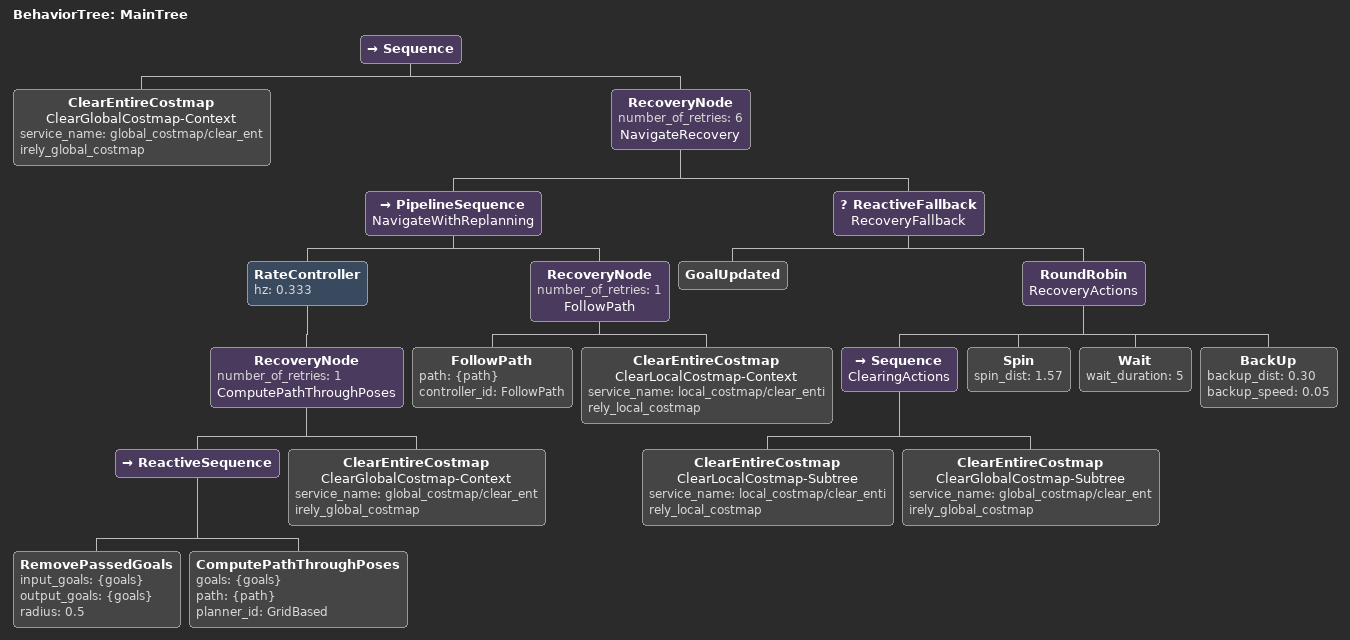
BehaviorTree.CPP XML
<root main_tree_to_execute="MainTree">
  <BehaviorTree ID="MainTree">
    <Sequence>
      <!-- Clear the global costmap before moving -->
      <ClearEntireCostmap name="ClearGlobalCostmap-Context" service_name="global_costmap/clear_entirely_global_costmap"/>
      <RecoveryNode number_of_retries="6" name="NavigateRecovery">
        <PipelineSequence name="NavigateWithReplanning">
          <RateController hz="0.333">
            <RecoveryNode number_of_retries="1" name="ComputePathThroughPoses">
              <ReactiveSequence>
                <RemovePassedGoals input_goals="{goals}" output_goals="{goals}" radius="0.5"/>
                <ComputePathThroughPoses goals="{goals}" path="{path}" planner_id="GridBased"/>
              </ReactiveSequence>
              <ClearEntireCostmap name="ClearGlobalCostmap-Context" service_name="global_costmap/clear_entirely_global_costmap"/>
            </RecoveryNode>
          </RateController>
          <RecoveryNode number_of_retries="1" name="FollowPath">
            <FollowPath path="{path}" controller_id="FollowPath"/>
            <ClearEntireCostmap name="ClearLocalCostmap-Context" service_name="local_costmap/clear_entirely_local_costmap"/>
          </RecoveryNode>
        </PipelineSequence>
        <ReactiveFallback name="RecoveryFallback">
          <GoalUpdated/>
          <RoundRobin name="RecoveryActions">
            <Sequence name="ClearingActions">
              <ClearEntireCostmap name="ClearLocalCostmap-Subtree" service_name="local_costmap/clear_entirely_local_costmap"/>
              <ClearEntireCostmap name="ClearGlobalCostmap-Subtree" service_name="global_costmap/clear_entirely_global_costmap"/>
            </Sequence>
            <Spin spin_dist="1.57"/>
            <Wait wait_duration="5"/>
            <BackUp backup_dist="0.30" backup_speed="0.05"/>
          </RoundRobin>
        </ReactiveFallback>
      </RecoveryNode>
    </Sequence>

  </BehaviorTree>
</root>
